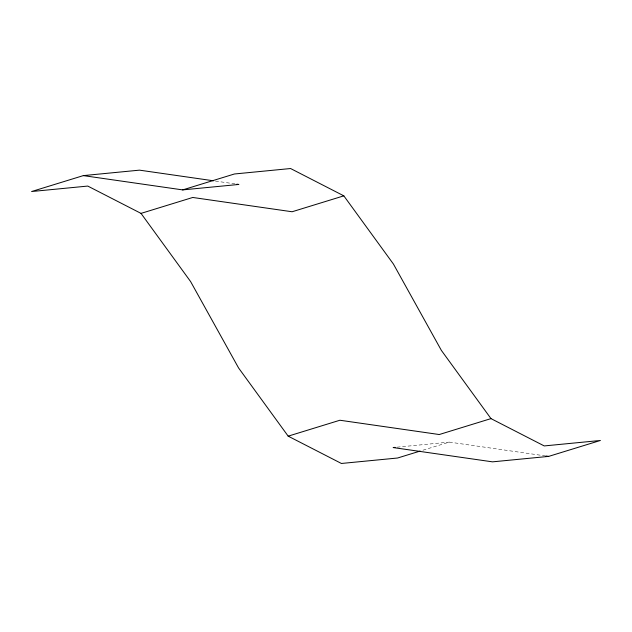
<?xml version="1.0" encoding="UTF-8"?>
<svg xmlns="http://www.w3.org/2000/svg" width="632" height="632" viewBox="0 0 632 632"><rect width="100%" height="100%" fill="white"/><g stroke="black" fill="none" stroke-linecap="round" stroke-linejoin="round"><path stroke-width="0.47" stroke-dasharray="3.16 2.37" d="M422.982 450.197L449.32 442.1L544.768 455.83M397.022 447.179L449.32 442.1M215.472 181.084L234.954 183.88"/><path stroke-width="0.95" d="M213.529 180.799L139.498 170.15L83.329 175.609L31.6 191.528L87.769 186.069L141.015 213.387L190.611 281.58L238.58 367.958L288.176 436.151L341.414 463.469L397.583 458.01L420.162 451.066M83.329 175.609L182.68 189.9L234.417 173.99L290.586 168.531L343.824 195.849L393.42 264.042L441.389 350.42L490.985 418.613L544.231 445.931L600.4 440.472L548.671 456.391L492.502 461.85L393.151 447.559L395.087 447.369M141.015 213.387L192.744 197.468L292.095 211.76L343.824 195.849M288.176 436.151L339.905 420.241L439.256 434.532L490.985 418.613M182.68 189.9L238.849 184.441L236.905 184.165M545.748 455.972L548.671 456.391"/></g></svg>
